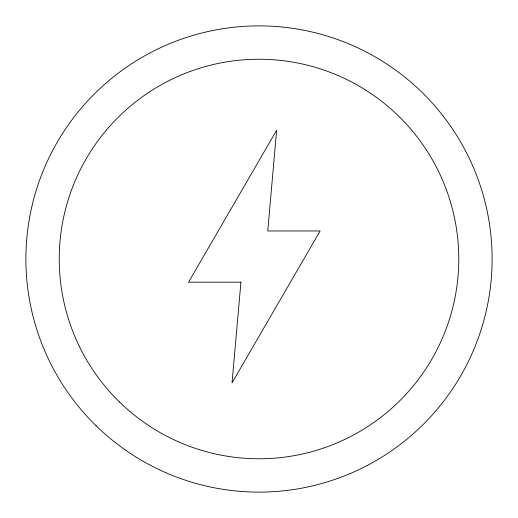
<?xml version="1.0" encoding="UTF-8"?>
<svg xmlns="http://www.w3.org/2000/svg" width="518" height="518" viewBox="0 0 518 518"><rect width="100%" height="100%" fill="white"/><g stroke="black" fill="none" stroke-linecap="round" stroke-linejoin="round"><path stroke-width="0.78" d="M240.922 282.161L232.051 382.847L320.118 230.976L267.761 230.976L276.625 130.29L188.565 282.161L240.922 282.161M96.115 425.77A233.113 233.113 0 0 0 484.867 316.679A233.113 233.113 0 0 0 196.018 34.551A233.113 233.113 0 0 0 96.115 425.77M119.412 401.916A199.773 199.773 0 0 0 452.564 308.43A199.773 199.773 0 0 0 205.024 66.66A199.773 199.773 0 0 0 119.412 401.916"/></g></svg>
